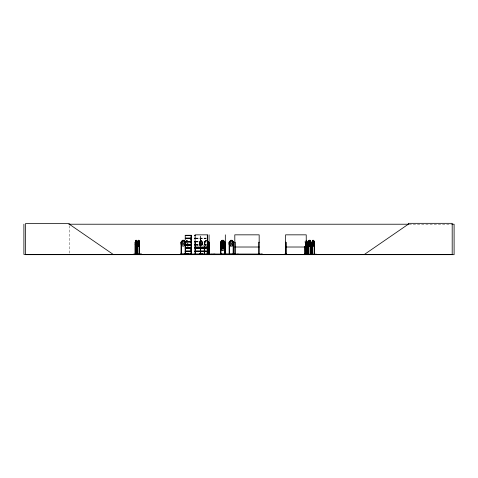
<?xml version="1.0" encoding="UTF-8"?>
<svg xmlns="http://www.w3.org/2000/svg" width="478" height="478" viewBox="0 0 478 478"><rect width="100%" height="100%" fill="white"/><g stroke="black" fill="none" stroke-linecap="round" stroke-linejoin="round"><path stroke-width="0.36" stroke-dasharray="2.39 1.79" d="M200.581 240.052L200.652 238.355M200.605 238.522L200.664 241.486L200.664 240.052M199.87 242.137L199.804 245.817M200.664 241.486L200.587 238.653M202.057 242.149L201.973 245.817M200.652 238.385L200.664 235.558M200.652 241.749L200.664 246.403M204.65 242.137L204.686 245.817M200.646 244.778L200.037 243.684L200.037 242.238L200.485 240.338L201.375 240.338L201.812 243.684L201.226 244.832M186.91 240.338L186.593 243.684M200.629 238.462L200.587 235.391M187.34 243.834L187.555 243.087M186.205 242.221L186.856 240.285L187.567 240.285M186.247 242.221L186.904 240.285M304.815 242.238L305.37 240.93L304.856 242.238M200.485 240.338L199.595 242.238L199.559 245.817M201.841 245.817L201.841 242.238C203.323 242.316 201.692 245.363 201.346 246.08L200.431 246.08L199.523 244.15M197.294 245.136L198.179 245.136M203.066 245.136L203.951 245.136M409.054 224.218L451.148 224.218M195.723 238.092L206.263 238.092M195.693 238.283L206.012 238.283M195.693 238.456L206.012 238.456M195.723 238.653L206.263 238.653M207.064 240.285L205.606 240.285L204.166 242.221L204.184 244.15L205.618 246.08L207.076 246.08M186.868 240.338L187.555 240.338L188.153 242.238L188.147 245.1M207.04 240.338L205.624 240.338L204.919 242.238L204.919 243.684L205.869 244.832M206.108 240.589L205.63 242.238L206.09 243.834M195.723 241.45L206.263 241.45M195.693 241.647L206.012 241.647M195.693 241.82L206.012 241.82M195.723 242.017L206.263 242.017M199.822 242.215L199.434 242.238M204.686 242.238L204.184 242.221L204.297 245.817M204.166 244.15L205.642 246.033M195.723 244.64L206.257 244.64M195.717 244.712L206.269 244.718M195.717 244.861L206.807 244.832M195.717 244.963L206.269 244.957M195.723 245.136L206.257 245.136M202.26 242.238L201.346 240.285L200.431 240.285L199.523 242.221L199.434 245.817M199.595 244.133L200.485 246.033M186.916 243.087L187.125 243.834M200.646 241.689L200.581 247.67M202.218 242.238L202.218 245.817M202.086 242.238L202.086 245.817M199.679 242.238L199.679 245.817M187.872 242.238L187.872 243.684M187.83 244.383L187.83 246.534M69.322 225.688L69.322 253.681M200.778 240.589L200.485 243.087L201.071 243.834L201.375 242.238L201.071 240.589L200.736 240.589M188.003 246.534L188.003 244.383L187.974 246.534"/><path stroke-width="0.72" d="M190.937 249.636L190.937 248.231M190.937 240.052L190.937 238.653M191.57 249.636L191.57 248.231L185.243 248.231M191.57 240.052L191.57 238.653L185.243 238.653L185.249 240.052M200.581 249.636L200.581 248.231L200.581 251.034M200.664 249.636L200.664 251.034L200.658 248.231M227.695 254.188L221.015 254.099M135.477 242.137L135.441 254.386M137.861 242.137L137.819 254.416M139.445 242.137L139.403 254.416L139.612 242.221L139.612 244.15L138.913 246.08M306.995 254.416L307.025 242.089M308.645 254.416L308.597 242.089M310.467 254.356L310.664 242.089M312.289 254.416L312.242 242.089M208.067 242.215L208.002 254.392M207.076 253.973L207.076 254.416L207.362 242.083M181.515 242.149L181.479 254.416L181.526 253.973M185.159 242.215L185.171 254.416M221.009 242.137L221.015 254.416M224.696 242.167L224.57 254.416M229.571 254.416L229.458 242.226M221.696 246.343L222.467 244.981L221.661 243.517L222.742 244.682L223.608 243.493L222.993 244.969L223.901 246.343M221.655 246.355L222.025 246.475L222.724 245.25L223.387 246.445L223.901 246.475M208.127 242.137L208.121 254.416M136.128 240.589C135.208 244.605 137.276 244.593 136.344 240.589L136.087 240.589M138.518 240.589C137.598 244.605 139.666 244.593 138.734 240.589L138.471 240.589M194.833 244.778L195.281 244.832M194.875 254.41L211.455 254.41L194.893 254.218M200.611 254.368L200.587 251.595M135.919 240.338L135.597 243.684L136.027 244.832L136.457 244.832L136.881 242.238L136.565 240.338L135.877 240.338M133.063 254.38L141.572 254.188L133.057 254.386M133.069 254.188L141.572 254.188M135.358 254.41L135.304 253.973M137.198 254.188L137.18 242.221L136.571 240.285L135.866 240.285L135.208 242.221L135.907 240.285M139.486 254.41L139.57 242.221L138.913 240.285M184.06 254.38L191.582 254.302L191.57 251.595L185.243 251.595M184.06 254.188L191.57 254.218M188.093 254.41L188.015 253.973L187.95 254.416M188.189 254.188L188.153 253.973M195.09 254.38L195.126 234.835L207.309 234.835L207.368 254.386M309.947 240.338L310.341 243.684L309.816 244.832L309.284 244.832L308.752 242.238L309.147 240.338L310.091 240.338M308.854 242.238L309.254 240.338M313.586 240.338L313.98 243.684L313.454 244.832L312.923 244.832L312.391 243.684L312.791 240.338L313.628 240.338L314.381 242.238L314.309 254.416M302.95 254.38L316.466 254.188M197.605 254.38L211.521 254.416M222.533 244.844L222.049 246.493L222.533 248.094M137.676 254.416L137.598 242.221L138.297 240.285M137.664 242.238L138.309 240.338L137.987 243.684L138.417 244.832L138.847 244.832L139.271 242.238L138.949 240.338L138.262 240.338M136.529 246.08L137.204 244.133L137.228 242.221L136.529 240.285M284.338 254.188L286.794 254.171M306.141 243.834L306.183 240.589M182.548 240.338L181.801 242.238L181.801 243.684L182.805 244.832L183.803 244.832L184.789 243.684L184.789 242.238L184.048 240.338L182.548 240.338L181.048 242.238L181.019 254.416M222.043 240.338L221.29 242.238L221.29 243.684L222.3 244.832L223.298 244.832L224.284 243.684L224.284 242.238L223.543 240.338L222.043 240.338L220.543 242.238L220.555 254.416M222.043 242.268L221.29 244.168L221.29 245.62L222.3 246.768L223.298 246.768L224.284 245.62L224.284 244.168L223.543 242.268L222.043 242.268L220.543 244.168M222.043 244.599L221.29 246.493L221.29 247.945L222.3 249.092L223.298 249.092L224.284 247.945L224.284 246.493L223.543 244.599L225.042 246.493M224.648 242.215L225.03 242.238M220.472 254.38L220.507 253.973M229.022 254.38L229.064 253.973M234.704 254.356L234.752 253.973M308.501 244.133L308.37 242.221L309.176 240.285M309.284 240.285L308.459 242.238L308.4 254.416M309.947 246.033L310.915 244.15L310.061 246.08M309.959 246.08L310.849 244.133M312.02 254.416L311.967 242.221L312.779 240.285L313.64 240.285L314.422 242.238L314.452 244.15L313.64 246.08L312.779 246.08L312.038 244.133M312.397 242.238L311.991 242.238L312.821 240.285M313.598 246.08L314.452 244.15M306.279 244.832L306.804 243.684L306.452 240.338M223.035 248.094L223.543 247.341L223.035 244.844M207.064 246.08L208.45 244.133M223.543 246.033L225.042 244.133M225.042 246.068L223.543 247.968L222.043 247.968M225.09 246.086L223.567 248.016L222.019 248.016L220.495 246.086L220.495 242.221L222.019 240.285L223.567 240.285L225.09 242.221L225.12 254.38M225.09 248.411L223.567 250.341L222.019 250.341L220.495 248.411L220.495 246.475L222.019 244.545L223.567 244.545L225.09 246.475M232.093 246.033L233.593 244.133L233.646 242.221L232.123 240.285L230.575 240.285L229.046 242.221L229.046 244.15L230.575 246.08L232.123 246.08L233.646 244.15M364.439 254.416L408.32 224.218L408.32 223.328L452.194 223.328L452.194 254.416L23.9 254.416L23.9 224.218M204.769 254.386L204.727 253.973M229.518 242.215L229.111 242.238L229.159 254.416M233.204 242.215L233.587 242.238L233.539 254.416M220.95 242.215L220.555 242.238M68.76 224.218L408.547 224.218M451.859 224.218L454.1 224.218L454.1 254.672L25.442 254.672L25.442 223.644L69.322 223.644L69.322 224.218L113.196 254.416M185.237 235.278L191.582 235.278M194.881 235.278L195.281 235.272M194.881 235.391L195.263 235.379M185.249 235.558L191.57 235.558M194.893 235.558L195.281 235.558M194.887 238.092L195.275 238.092M185.207 238.283L191.618 238.283M194.845 238.283L195.233 238.283M185.207 238.456L191.618 238.456M194.845 238.456L195.233 238.456M194.887 238.653L195.275 238.653M138.25 240.285L138.961 240.285M309.135 240.285L310.108 240.285M232.093 240.338L230.599 240.338L229.846 242.238L229.846 243.684L230.85 244.832L231.848 244.832L232.84 243.684L232.84 242.238L232.093 240.338L233.593 242.238M309.822 240.589L309.409 240.589L309.152 242.238L309.409 243.834L309.947 243.087L309.678 240.589M313.359 240.589L312.791 242.238L313.054 243.834L313.586 243.087L313.317 240.589M185.243 241.45L191.576 241.45L191.576 238.653M194.887 241.45L195.275 241.45M185.207 241.647L191.618 241.647M194.845 241.647L195.233 241.647M185.207 241.82L191.618 241.82M194.845 241.82L195.233 241.82M185.243 242.017L191.576 242.017L191.576 244.712L185.189 244.79L191.582 244.861M194.887 242.017L195.275 242.017M306.972 242.065L307.378 242.238L307.378 254.416L307.402 253.973L306.984 253.973M312.188 242.065L312.218 254.416M137.18 242.221L136.959 254.416L137.013 242.077M181.431 242.215L181.066 242.238M208.032 242.238L208.516 242.221L208.504 254.416M307.276 242.221L306.422 240.285L307.276 242.221L307.199 254.416M310.527 242.215L311.017 242.238L311.035 254.416M309.959 240.285L310.915 242.221L310.061 240.285M314.41 242.221L314.399 254.416M135.453 242.238L135.095 242.238L135.059 254.38M137.837 242.238L137.479 242.238L137.449 254.38M185.106 242.238L185.536 242.238L185.649 254.386M195.126 242.238L195.305 254.416M207.5 242.238L207.655 254.416M209.083 242.238L209.245 254.416L209.298 253.973M225.329 242.238L225.485 254.416M234.8 242.238L235.212 242.238L235.26 254.416M259.166 242.238L258.747 242.238L258.706 254.416M285.587 242.238L286.023 242.238L286.059 254.416M308.352 242.238L308.758 242.238M135.208 244.15L135.907 246.08M137.162 244.133L136.571 246.08L135.866 246.08L135.232 244.133M137.598 244.15L138.297 246.08M307.205 244.133L306.41 246.033M185.249 244.64L191.57 244.64M195.281 244.64L194.893 244.64L195.263 244.718M185.237 244.975L191.582 244.975L191.57 247.67L185.243 247.67M194.881 244.975L195.263 244.975M185.249 245.136L191.57 245.136M194.893 245.136L195.281 245.136M138.25 246.08L138.961 246.08M309.135 246.08L310.108 246.08M195.126 247.018L207.309 247.018M234.8 247.018L259.166 247.018M285.587 247.018L306.231 247.018M194.887 247.67L206.359 247.67M185.207 247.867L191.618 247.867M194.845 247.867L206.4 247.867M185.207 248.04L191.618 248.04M194.845 248.04L206.4 248.04M194.887 248.231L206.359 248.231M185.243 251.034L191.576 251.034L191.576 248.231M194.887 251.034L206.359 251.034M185.207 251.225L191.618 251.225M194.845 251.225L206.4 251.225M185.207 251.398L191.618 251.398M194.845 251.398L206.4 251.398M194.887 251.595L206.359 251.595M135.059 253.973L135.453 253.973M136.798 253.973L137.198 253.973M137.443 253.973L137.843 253.973M139.188 253.973L139.582 253.973M286.065 253.973L285.545 253.973L285.545 254.416M304.827 253.973L305.257 253.973M305.842 253.973L306.356 253.973M308.364 253.973L308.902 253.973L308.937 254.416M310.521 253.973L311.059 253.973M312.003 253.973L312.433 253.973M314.16 253.973L314.596 253.973M181.526 254.099L190.16 254.165M211.635 254.165L213.152 254.416M213.469 254.165L215.028 254.165M229.571 254.099L233.127 254.099M233.186 242.083L233.127 254.416M225.311 254.386L225.329 234.835M305.299 254.41L305.221 246.534M305.107 253.973L305.137 254.386M186.05 254.38L186.067 253.973M139.188 254.38L139.223 244.383M229.099 244.133L230.599 246.033M220.543 248.393L222.043 250.293M184.048 240.338L185.548 242.238M207.064 240.285L208.516 242.221M207.04 240.338L208.45 242.238L208.486 254.416M309.188 246.033L308.394 244.133L309.176 246.08M308.71 242.101L308.513 254.416M207.273 240.972L207.739 243.684M305.113 254.356L305.084 246.534M204.166 254.392L204.196 253.973M186.139 254.392L186.085 253.973M310.664 242.125L310.67 254.416M314.578 254.416L314.554 242.238L314.166 242.065L314.177 254.416M312.397 245.1L312.421 254.416M312.152 253.973L312.152 254.416M310.873 242.221L310.915 254.416M310.808 242.221L310.772 254.416M310.64 253.973L310.64 254.416M308.86 245.1L308.782 254.416L308.758 244.383M307.157 242.238L307.133 254.416M306.177 253.973L306.177 254.416M306.034 253.973L306.016 254.416M305.968 242.238L305.926 254.416M305.842 254.416L305.878 242.238L306.314 242.238L306.284 254.416L306.231 234.835L285.587 234.835L285.617 254.416M304.976 253.973L304.976 254.416M304.868 246.534L304.868 254.416M285.934 242.238L285.934 254.416M285.671 242.238L285.671 254.416M262.53 254.416L262.53 254.039L180.29 254.039L180.29 254.416M261.639 254.039L261.639 254.416M259.213 253.973L259.196 254.416L259.166 234.835L234.8 234.835L234.847 254.416M258.795 253.973L258.795 254.416M238.164 254.039L238.164 254.416M237.279 254.039L237.279 254.416M235.164 253.973L235.164 254.416M233.634 253.973L233.634 254.416M233.222 253.973L233.222 254.416M229.476 253.973L229.476 254.416M225.538 253.973L225.532 254.416M225.281 253.973L225.281 254.416M224.983 253.973L224.983 254.416M224.666 253.973L224.666 254.416M220.926 253.973L220.926 254.416M216.223 254.416L215.154 254.416M209.089 242.238L209.089 254.416M209.089 234.835L209.083 254.416M207.709 253.973L207.793 254.416M207.5 234.835L207.5 254.416L207.458 253.973M207.285 253.973L207.285 254.416M204.686 246.534L204.674 254.416M204.578 253.973L204.572 254.416M204.351 253.973L204.357 254.416M204.243 246.534L204.297 254.416M202.242 253.973L202.224 254.416M202.206 253.973L202.218 254.416M202.039 253.973L202.021 254.416M201.973 253.973L201.943 254.416M201.841 253.973L201.853 254.416M201.818 254.099L201.818 254.416M200.658 251.595L200.658 254.296M199.834 254.099L199.834 254.416M199.804 253.973L199.816 254.416M199.679 253.973L199.708 254.416M199.559 253.973L199.613 254.416M195.514 254.039L195.514 254.416M195.353 253.973L195.353 254.416M195.149 253.973L195.149 254.416M190.943 235.391L190.937 238.092M190.943 238.653L190.937 241.45M190.943 242.017L190.943 244.712M190.943 244.975L190.937 247.67M190.943 248.231L190.937 251.034M190.937 251.595L190.943 254.296M187.83 253.973L187.806 254.416M186.408 253.973L186.426 254.416M186.295 253.973L186.283 254.416M186.223 253.973L186.229 254.416M185.076 253.973L185.076 254.416M181.114 253.973L181.174 254.416M137.688 253.973L137.688 254.416M136.833 245.1L136.816 254.416M135.256 242.221L135.292 254.416M183.044 240.589L182.554 243.087L183.044 243.834L183.54 243.834L184.048 242.238L183.54 240.589L183.044 240.589M222.533 240.589L222.049 243.087L222.533 243.834L223.035 243.834L223.543 242.238L223.035 240.589L222.533 240.589M222.533 242.519L222.049 245.017L222.533 245.77L223.035 245.77L223.543 244.168L223.035 242.519L222.533 242.519M231.089 240.589L230.605 243.087L231.089 243.834L231.591 243.834L232.099 242.238L231.591 240.589L231.089 240.589M182.524 240.285L181.001 242.221L181.001 244.15L182.524 246.08L184.072 246.08L185.595 244.15L185.595 242.221L184.072 240.285L182.524 240.285M222.019 242.221L220.495 244.15L222.019 246.08L223.567 246.08L225.09 244.15L223.567 242.221L222.019 242.221M191.582 235.379L185.237 235.391L185.249 238.092L191.576 238.092L191.576 235.391M199.434 254.416L199.446 253.973L199.422 254.416"/></g></svg>
